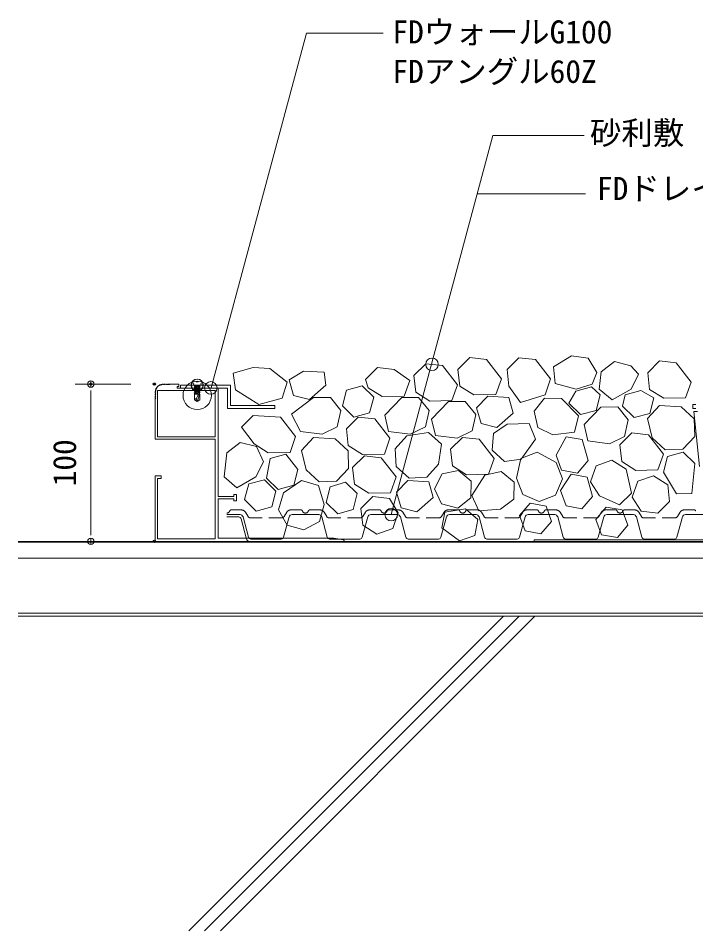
# Model space of a CAD drawing. Units: millimetres, scale not verified. Extents: x -1485 to 1485, y -1050 to 1050.
# Drawn here: x -846 to -416, y -416 to 164 of the extents above; entities that cross this region are included whole.
import ezdxf
from ezdxf.enums import TextEntityAlignment as Align

# ---------------------------------------------------------------- set-up
doc = ezdxf.new("R2010")
doc.units = ezdxf.units.MM
doc.header["$LTSCALE"] = 7
doc.header["$PDMODE"] = 32
doc.header["$PDSIZE"] = 1.4
doc.linetypes.add('DASHED1', pattern=[1.8, 1.2, -0.6])
for name, color, linetype, lineweight in [('0-0_0', 7, 'Continuous', 9), ('0-2_HATCH', 9, 'Continuous', 18), ('0-3_KUTAI', 3, 'Continuous', 18), ('0-4_BOUSUI', 1, 'Continuous', 18), ('0-5_KANAMONO_SCREW', 4, 'Continuous', 18), ('0-6_dannnetu', 6, 'Continuous', 18), ('0-7_KANAMONO', 4, 'Continuous', 18), ('0-8_MOJI', 7, 'Continuous', 18), ('0-9_ecom', 7, 'Continuous', 9), ('0-B_FD-L', 8, 'DASHED1', 18), ('0-D_00KANAMONO', 5, 'Continuous', 18)]:
    doc.layers.add(name, color=color, linetype=linetype, lineweight=lineweight)
doc.layers.add('0-1_DEFPOINTS', color=7, linetype='Continuous')
doc.layers.add('0-C_255', color=7, linetype='Continuous')
doc.styles.add('ＭＳ ゴシック', font='')
doc.styles.get('ＭＳ ゴシック').set_extended_font_data('MS Gothic')

# ---------------------------------------------------------------- blocks, each defined once
blk = doc.blocks.new('sd-n13')
at = {"layer": '0-5_KANAMONO_SCREW'}
for p, q in [((-3.75, 0), (3.75, 0)), ((-2.4, -0.5), (1.6, 0)), ((-2.4, -0.5), (-0.445, 0)), ((-1.9, -1), (2.009, 0)), ((-1.9, 0), (-1.9, -0.372)), ((-1.9, -1), (-2.4, -0.5)), ((-2.4, -1.7), (1.9, -0.6)), ((-2.4, -1.7), (2.4, -1.1)), ((-1.9, -2.2), (-2.4, -1.7)), ((-2.4, -2.9), (1.9, -1.8)), ((-2.4, -2.9), (2.4, -2.3)), ((-1.9, -3.4), (-2.4, -2.9)), ((-2.4, -4.1), (1.9, -3)), ((-2.4, -4.1), (2.4, -3.5)), ((-1.9, -4.6), (-2.4, -4.1)), ((-2.4, -5.3), (1.9, -4.2)), ((-2.4, -5.3), (2.4, -4.7)), ((-1.9, -5.8), (-2.4, -5.3)), ((-2.4, -6.5), (1.9, -5.4)), ((-2.4, -6.5), (2.4, -5.9)), ((-1.9, -7), (-2.4, -6.5)), ((2.15, -7), (-2.15, -7)), ((-2.15, -11.495), (-2.15, -7)), ((-1.9, -1), (-1.9, -1.572)), ((-1.9, -2.2), (2.4, -1.1)), ((-1.9, -2.2), (-1.9, -2.772)), ((-1.9, -3.4), (2.4, -2.3)), ((-1.9, -3.4), (-1.9, -3.972)), ((-1.9, -4.6), (2.4, -3.5)), ((-1.9, -4.6), (-1.9, -5.172)), ((-1.9, -5.8), (2.4, -4.7)), ((-1.9, -5.8), (-1.9, -6.372)), ((-1.9, -7), (2.4, -5.9)), ((0, -13), (2.15, -7)), ((1.9, -0.028), (1.9, -0.6)), ((2.4, -1.1), (1.9, -0.6)), ((1.9, -1.228), (1.9, -1.8)), ((2.4, -2.3), (1.9, -1.8)), ((1.9, -2.428), (1.9, -3)), ((2.4, -3.5), (1.9, -3)), ((1.9, -3.628), (1.9, -4.2)), ((2.4, -4.7), (1.9, -4.2)), ((1.9, -4.828), (1.9, -5.4)), ((2.4, -5.9), (1.9, -5.4)), ((1.9, -6.028), (1.9, -7)), ((2.15, -11.495), (2.15, -7)), ((0, -13), (-2.15, -11.495)), ((0, -13), (-0.635, -10.995)), ((0, -13), (2.15, -11.495))]:
    blk.add_line(p, q, dxfattribs=at)
blk.add_lwpolyline([(0.75, 3.175), (0.75, 2.675), (-0.75, 2.675), (-0.75, 3.175)], dxfattribs=at)
for centre, radius in [((0, -8.096), 11.296), ((0, -8.096), 11.296), ((-0.091, 0.076), 4.75), ((-3.75, 1), 1), ((0.091, 0.076), 4.75), ((3.75, 1), 1)]:
    blk.add_circle(centre, radius, dxfattribs=at)
for centre, radius, start, end in [((4.694, -11.742), 5.381, 118.2142, 172.01632), ((-1.206, -11.809), 0.995, 54.94761, 161.58289)]:
    blk.add_arc(centre, radius, start, end, dxfattribs=at)
blk = doc.blocks.new('1')
at = {"layer": '0-D_00KANAMONO'}
for p, q in [((751.491, 226.323), (751.524, 226.156)), ((751.893, 226.525), (751.726, 226.558)), ((752.129, 226.895), (752.132, 226.725)), ((752.559, 227.024), (752.401, 227.086)), ((752.855, 227.348), (752.829, 227.18)), ((753.302, 227.401), (753.157, 227.489)), ((753.65, 227.668), (753.595, 227.507)), ((754.099, 227.642), (753.971, 227.754)), ((754.488, 227.846), (754.406, 227.696)), ((754.926, 227.742), (754.819, 227.875)), ((755.452, 227.92), (755.211, 227.715)), ((755.952, 227.715), (755.711, 227.92)), ((756.452, 227.92), (756.211, 227.715)), ((756.952, 227.715), (756.711, 227.92)), ((757.452, 227.92), (757.211, 227.715)), ((757.952, 227.715), (757.711, 227.92)), ((758.452, 227.92), (758.211, 227.715)), ((758.952, 227.715), (758.711, 227.92)), ((759.452, 227.92), (759.211, 227.715)), ((750.334, 222.838), (750.129, 222.597)), ((750.129, 222.338), (750.334, 222.097)), ((750.334, 221.838), (750.129, 221.597)), ((750.129, 221.338), (750.334, 221.097)), ((750.334, 220.838), (750.129, 220.597)), ((750.174, 223.23), (750.307, 223.123)), ((750.353, 223.643), (750.203, 223.561)), ((750.295, 224.078), (750.407, 223.95)), ((750.542, 224.454), (750.381, 224.399)), ((750.56, 224.893), (750.648, 224.747)), ((750.869, 225.22), (750.701, 225.194)), ((750.963, 225.648), (751.025, 225.49)), ((751.324, 225.917), (751.154, 225.921)), ((750.129, 220.338), (750.334, 220.097)), ((750.334, 219.838), (750.129, 219.597)), ((750.129, 219.338), (750.334, 219.097)), ((750.334, 218.838), (750.129, 218.597)), ((750.082, 127.967), (869.582, 127.967))]:
    blk.add_line(p, q, dxfattribs=at)
for points in [[(869.663, 128.961), (863.582, 129.967), (790.082, 129.967), (790.082, 155.067), (800.082, 155.067), (800.082, 153.817), (801.782, 153.817), (801.782, 157.817), (800.082, 157.817), (800.082, 156.567), (790.082, 156.567), (790.082, 225.467), (764.082, 225.467), (764.082, 226.467), (765.082, 226.467), (765.082, 227.967), (759.582, 227.967)], [(750.082, 218.467), (750.082, 192.967), (788.082, 192.967), (788.082, 129.667), (751.582, 129.667), (751.582, 167.967), (753.782, 167.967), (753.782, 169.667), (750.082, 169.667), (750.082, 127.967)]]:
    blk.add_lwpolyline(points, dxfattribs=at)
blk.add_lwpolyline([(751.582, 223.967), (788.082, 223.967), (788.082, 194.467), (751.582, 194.467)], close=True, dxfattribs=at)
for centre, radius, start, end in [((751.688, 226.362), 0.2, 78.84705, 191.15295), ((751.932, 226.721), 0.2, 258.84705, 1.15295), ((752.328, 226.899), 0.2, 68.84705, 181.15295), ((752.632, 227.211), 0.2, 248.84705, 351.15295), ((753.053, 227.318), 0.2, 58.84705, 171.15295), ((753.406, 227.572), 0.2, 238.84705, 341.15295), ((753.839, 227.604), 0.2, 48.84705, 161.15295), ((754.231, 227.793), 0.2, 228.84705, 331.15295), ((754.663, 227.749), 0.2, 38.84705, 151.15295), ((755.082, 227.867), 0.2, 218.84705, 310.36125), ((755.582, 227.767), 0.2, 49.63875, 130.36125), ((756.082, 227.867), 0.2, 229.63875, 310.36125), ((756.582, 227.767), 0.2, 49.63875, 130.36125), ((757.082, 227.867), 0.2, 229.63875, 310.36125), ((757.582, 227.767), 0.2, 49.63875, 130.36125), ((758.082, 227.867), 0.2, 229.63875, 310.36125), ((758.582, 227.767), 0.2, 49.63875, 130.36125), ((759.082, 227.867), 0.2, 229.63875, 310.36125), ((759.582, 227.767), 0.2, 90, 130.36125), ((750.282, 222.467), 0.2, 139.63875, 220.36125), ((750.282, 221.467), 0.2, 139.63875, 220.36125), ((750.282, 220.467), 0.2, 139.63875, 220.36125), ((750.3, 223.386), 0.2, 118.84705, 231.15295), ((750.445, 224.21), 0.2, 108.84705, 221.15295), ((750.182, 222.967), 0.2, 319.63875, 51.15295), ((750.182, 221.967), 0.2, 319.63875, 40.36125), ((750.182, 220.967), 0.2, 319.63875, 40.36125), ((750.256, 223.818), 0.2, 298.84705, 41.15295), ((750.731, 224.996), 0.2, 98.84705, 211.15295), ((750.477, 224.643), 0.2, 288.84705, 31.15295), ((750.838, 225.417), 0.2, 278.84705, 21.15295), ((751.15, 225.721), 0.2, 88.84705, 201.15295), ((751.328, 226.117), 0.2, 268.84705, 11.15295), ((750.282, 219.467), 0.2, 139.63875, 220.36125), ((750.282, 218.467), 0.2, 139.63875, 180), ((750.182, 219.967), 0.2, 319.63875, 40.36125), ((750.182, 218.967), 0.2, 319.63875, 40.36125), ((869.582, 128.467), 0.5, 270, 80.60091)]:
    blk.add_arc(centre, radius, start, end, dxfattribs=at)
blk = doc.blocks.new('_Dot')
at = {"layer": '0-0_0'}
for p, q in [((-0.5, 0), (-1, 0)), ((0.25, 0), (-0.25, 0))]:
    blk.add_line(p, q, dxfattribs=at)
blk.add_circle((0, 0), 0.25, dxfattribs=at)
blk = doc.blocks.new('D3')
at = {"layer": '0-1_DEFPOINTS'}
for p in [(684.903, 981.799), (725.332, 981.799), (725.332, 881.799)]:
    blk.add_point(p, dxfattribs=at)
at = {"layer": '0-8_MOJI', "lineweight": 9}
for p, q in [((710.332, 981.799), (674.903, 981.799)), ((684.903, 889.799), (684.903, 973.799)), ((710.332, 881.799), (674.903, 881.799))]:
    blk.add_line(p, q, dxfattribs=at)
at = {"layer": '0-8_MOJI', "xscale": 8, "yscale": 8}
for p, rotation in [((684.903, 981.799), 90), ((684.903, 881.799), 270)]:
    blk.add_blockref('_Dot', p, dxfattribs=dict(at, rotation=rotation))
at = {"layer": '0-8_MOJI', "style": 'ＭＳ ゴシック'}
blk.add_text('100', height=14.66, rotation=90, dxfattribs=at).set_placement((679.903, 916.799), align=Align.BOTTOM_LEFT)

msp = doc.modelspace()

# ---------------------------------------------------------------- linework, layer by layer
at = {"layer": '0-2_HATCH'}
for p, q in [((-737.775, -415.801), (-537.775, -215.801)), ((-727.775, -415.801), (-527.775, -215.801)), ((-717.775, -415.801), (-517.775, -215.801))]:
    msp.add_line(p, q, dxfattribs=at)
at = {"layer": '0-3_KUTAI'}
msp.add_line((681.628, -215.801), (-846.223, -215.801), dxfattribs=at)
at = {"layer": '0-4_BOUSUI'}
for p, q in [((681.628, -168.201), (-846.223, -168.201)), ((681.628, -168.201), (-518.372, -168.201)), ((681.628, -168.801), (-846.223, -168.801)), ((681.628, -213.801), (-846.223, -213.801))]:
    msp.add_line(p, q, dxfattribs=at)
msp.add_lwpolyline([(-518.372, -167.201), (-268.372, -167.201), (-268.372, -168.201), (-518.372, -168.201)], close=True, dxfattribs=at)
at = {"layer": '0-6_dannnetu'}
msp.add_line((681.628, -178.801), (-846.223, -178.801), dxfattribs=at)
at = {"layer": '0-7_KANAMONO'}
msp.add_lwpolyline([(-683.155, -81.901), (-711.355, -81.901), (-711.355, -68.901), (-743.155, -68.901), (-743.155, -70.701), (-713.155, -70.701), (-713.155, -83.701), (-683.155, -83.701)], close=True, dxfattribs=at)
at = {"layer": '0-8_MOJI'}
for p, q in [((-723.503, -70.645), (-663.07, 154.897)), ((-663.07, 154.897), (-614.337, 154.897)), ((-609.168, -151.201), (-544.586, 89.819)), ((-544.586, 89.819), (-486.476, 89.819)), ((-554.509, 52.786), (-485.639, 52.786))]:
    msp.add_line(p, q, dxfattribs=at)
for centre in [(-583.25, -55.638), (-723.815, -70.645), (-609.168, -151.201)]:
    msp.add_circle(centre, 4, dxfattribs=at)
at = {"layer": '0-9_ecom', "color": 1, "lineweight": 18}
for points in [[(-559.273, -51.295), (-548.688, -52.491), (-539.147, -64.745), (-542.669, -74.798), (-556.602, -75.081), (-565.619, -69.41), (-566.808, -58.824)], [(-527.95, -51.421), (-517.365, -52.618), (-507.824, -64.871), (-511.346, -74.925), (-527.061, -79.913), (-534.296, -69.536), (-535.485, -58.95)], [(-483.932, -51.604), (-494.492, -50.209), (-505.993, -57.271), (-505.004, -67.877), (-491.552, -71.516), (-481.432, -68.192), (-478.438, -60.731)], [(-708.13, -71.811), (-693.395, -81.223), (-678.437, -77.046), (-675.29, -66.869), (-686.323, -58.357), (-696.944, -57.553), (-709.71, -61.277)], [(-617.903, -57.724), (-607.318, -58.921), (-597.419, -65.814), (-600.941, -75.867), (-614.874, -76.149), (-623.891, -70.478), (-625.438, -65.254)], [(-587.2, -55.227), (-576.615, -56.423), (-567.074, -68.677), (-570.596, -78.73), (-584.529, -79.012), (-593.547, -73.342), (-594.735, -62.756)], [(-467.16, -53.9), (-475.62, -60.374), (-476.984, -71.459), (-468.79, -78.266), (-456.699, -71.338), (-451.886, -61.835), (-456.825, -56.478)], [(-438.614, -53.439), (-428.029, -54.636), (-418.488, -66.89), (-422.01, -76.943), (-435.943, -77.225), (-444.96, -71.554), (-446.149, -60.969)], [(-661.173, -77.969), (-671.182, -75.445), (-674, -65.514), (-665.019, -59.896), (-651.705, -60.679), (-650.677, -68.822)], [(-640.227, -81.969), (-632.911, -89.252), (-622.947, -86.557), (-620.298, -76.581), (-627.613, -69.298), (-637.578, -71.992)], [(-496.186, -80.33), (-488.87, -87.613), (-478.905, -84.919), (-476.256, -74.942), (-481.872, -69.915), (-491.836, -72.609)], [(-462.116, -82.235), (-454.801, -89.518), (-444.836, -86.823), (-442.187, -76.847), (-450.528, -72.364), (-460.492, -75.058)], [(-647.826, -76.64), (-658.478, -76.709), (-672.608, -87.275), (-666.827, -98.252), (-653.003, -100.009), (-643.435, -95.326), (-641.131, -84.926)], [(-591.836, -76.64), (-602.488, -76.709), (-613.274, -87.882), (-610.838, -98.252), (-597.013, -100.009), (-587.446, -95.326), (-585.142, -84.926)], [(-562.109, -79.22), (-572.761, -79.288), (-583.547, -90.462), (-581.111, -100.832), (-567.286, -102.589), (-557.719, -97.906), (-555.415, -87.506)], [(-542.07, -95.819), (-552.079, -93.294), (-554.897, -83.364), (-547.707, -75.958), (-534.392, -76.741), (-531.574, -86.671)], [(-511.657, -77.191), (-501.005, -77.259), (-490.219, -88.433), (-492.656, -98.803), (-506.48, -100.56), (-516.048, -95.877), (-518.352, -85.477)], [(-465.176, -82.727), (-475.828, -82.795), (-486.614, -93.969), (-484.177, -104.339), (-470.353, -106.096), (-460.785, -101.413), (-458.481, -91.013)], [(-443.215, -102.342), (-446.275, -90.01), (-438.635, -81.828), (-424.771, -82.588), (-416.589, -90.228), (-416.205, -101.415), (-423.845, -109.598), (-435.033, -109.981)], [(-696.892, -88.12), (-679.448, -89.317), (-669.907, -101.57), (-673.429, -111.624), (-687.362, -111.906), (-696.379, -106.235), (-704.427, -95.649)], [(-630.076, -89.178), (-619.492, -90.375), (-609.951, -102.628), (-613.473, -112.681), (-627.406, -112.964), (-636.423, -107.293), (-637.612, -96.707)], [(-537.082, -117.493), (-526.557, -115.848), (-517.545, -103.2), (-521.491, -93.305), (-535.423, -93.615), (-544.192, -99.664), (-544.93, -110.29)], [(-663.232, -122.729), (-666.292, -110.398), (-658.652, -102.216), (-644.788, -102.976), (-636.606, -110.615), (-636.223, -121.803), (-643.862, -129.985), (-655.05, -130.369)], [(-579.056, -119.016), (-577.147, -106.454), (-585.509, -99.012), (-599.244, -101.048), (-606.686, -109.411), (-606.036, -120.586), (-597.674, -128.028), (-586.499, -127.378)], [(-563.928, -102.049), (-553.343, -103.246), (-543.802, -115.5), (-547.324, -125.553), (-561.257, -125.835), (-570.274, -120.164), (-571.463, -109.579)], [(-484.074, -116.828), (-490.686, -124.754), (-500.857, -122.991), (-504.415, -113.302), (-497.941, -101.641), (-487.77, -103.404)], [(-456.295, -99.251), (-445.711, -100.448), (-436.17, -112.702), (-439.692, -122.755), (-453.625, -123.037), (-462.642, -117.366), (-463.831, -106.781)], [(-705.097, -105.361), (-713.556, -111.834), (-715.431, -127.251), (-707.237, -134.058), (-695.146, -127.129), (-690.333, -117.627), (-694.761, -107.939)], [(-668.615, -122.412), (-671.14, -132.421), (-681.07, -135.239), (-688.476, -128.048), (-686.164, -115.498), (-676.233, -112.68)], [(-626.152, -113.801), (-615.568, -114.998), (-606.027, -127.252), (-609.549, -137.305), (-623.481, -137.587), (-632.499, -131.916), (-633.687, -121.331)], [(-529.463, -127.92), (-526.877, -115.48), (-516.446, -111.416), (-504.281, -118.109), (-500.217, -128.539), (-504.719, -138.788), (-515.15, -142.852), (-525.399, -138.35)], [(-436.142, -124.14), (-427.913, -137.977), (-418.006, -137.825), (-416.213, -118.752), (-423.529, -111.469), (-433.493, -114.163)], [(-468.827, -116.662), (-459.806, -122.327), (-456.517, -137.505), (-464.047, -145.039), (-476.727, -139.256), (-482.396, -130.238), (-478.881, -120.182)], [(-566.447, -123.064), (-576.876, -125.233), (-581.683, -134.739), (-577.249, -144.424), (-566.912, -146.995), (-558.456, -140.517), (-558.249, -129.866)], [(-539.21, -123.839), (-549.639, -126.008), (-558.008, -139.09), (-553.574, -148.775), (-539.674, -147.77), (-531.219, -141.292), (-531.012, -130.641)], [(-501.487, -135.868), (-498.05, -145.601), (-487.902, -147.491), (-481.191, -139.647), (-484.652, -127.364), (-494.8, -125.474)], [(-442.447, -126.502), (-433.426, -132.167), (-432.231, -142.752), (-439.761, -150.286), (-450.346, -149.096), (-456.016, -140.078), (-452.5, -130.023)], [(-702.391, -141.662), (-695.075, -148.944), (-685.111, -146.25), (-682.462, -136.273), (-689.777, -128.991), (-699.742, -131.685)], [(-651.737, -144.77), (-655.46, -132.622), (-666.221, -129.538), (-677.717, -137.325), (-680.801, -148.086), (-675.372, -157.876), (-664.611, -160.96), (-654.821, -155.531)], [(-630.736, -137.837), (-633.261, -147.846), (-643.191, -150.665), (-650.597, -143.474), (-648.072, -133.465), (-638.142, -130.647)], [(-592.908, -149.459), (-602.917, -146.935), (-605.735, -137.004), (-598.545, -129.599), (-585.23, -130.381), (-582.412, -140.312)], [(-620.916, -139.737), (-610.332, -140.934), (-604.668, -149.956), (-608.19, -160.009), (-618.245, -163.523), (-627.263, -157.852), (-628.451, -147.267)], [(-527.544, -151.683), (-524.107, -161.417), (-513.959, -163.306), (-507.248, -155.463), (-510.686, -145.73), (-520.834, -143.84)], [(-565.766, -167.83), (-556.032, -164.392), (-554.143, -154.244), (-561.986, -147.534), (-575.171, -149.542), (-577.061, -159.69)], [(-458.795, -157.831), (-465.408, -165.757), (-475.578, -163.994), (-479.137, -154.305), (-472.525, -146.378), (-462.354, -148.141)]]:
    msp.add_lwpolyline(points, close=True, dxfattribs=at)
at = {"layer": '0-9_ecom'}
for points in [[(-415.493, -83.701), (-417.372, -83.701), (-417.372, -81.201), (-415.493, -81.201)], [(-413.188, -120.677), (-416.895, -85.701), (-414.381, -85.701)]]:
    msp.add_lwpolyline(points, dxfattribs=at)
at = {"layer": '0-B_FD-L'}
for p, q in [((-704.411, -148.201), (-710.884, -148.201)), ((-700.149, -152.473), (-701.838, -149.657)), ((-675.586, -149.657), (-677.275, -152.473)), ((-666.541, -148.201), (-673.014, -148.201)), ((-654.411, -148.201), (-660.884, -148.201)), ((-650.149, -152.473), (-651.838, -149.657)), ((-625.586, -149.657), (-627.275, -152.473)), ((-616.541, -148.201), (-623.014, -148.201)), ((-604.411, -148.201), (-610.884, -148.201)), ((-600.149, -152.473), (-601.838, -149.657)), ((-575.586, -149.657), (-577.275, -152.473)), ((-566.541, -148.201), (-573.014, -148.201)), ((-554.411, -148.201), (-560.884, -148.201)), ((-550.149, -152.473), (-551.838, -149.657)), ((-525.586, -149.657), (-527.275, -152.473)), ((-516.541, -148.201), (-523.014, -148.201)), ((-504.411, -148.201), (-510.884, -148.201)), ((-500.149, -152.473), (-501.838, -149.657)), ((-475.586, -149.657), (-477.275, -152.473)), ((-466.541, -148.201), (-473.014, -148.201)), ((-454.411, -148.201), (-460.884, -148.201)), ((-450.149, -152.473), (-451.838, -149.657)), ((-425.586, -149.657), (-427.275, -152.473)), ((-416.541, -148.201), (-423.014, -148.201)), ((-678.562, -153.201), (-698.863, -153.201)), ((-628.562, -153.201), (-648.863, -153.201)), ((-578.562, -153.201), (-598.863, -153.201)), ((-528.562, -153.201), (-548.863, -153.201)), ((-478.562, -153.201), (-498.863, -153.201)), ((-428.562, -153.201), (-448.863, -153.201))]:
    msp.add_line(p, q, dxfattribs=at)
at = {"layer": '0-B_FD-L', "linetype": 'Continuous'}
for p, q in [((-705.247, -151.201), (-713.712, -151.201)), ((-706.014, -152.701), (-713.712, -152.701)), ((-701.107, -166.718), (-704.565, -153.813)), ((-699.857, -165.589), (-703.315, -152.683)), ((-674.109, -152.683), (-677.568, -165.589)), ((-649.857, -165.589), (-653.315, -152.683)), ((-624.109, -152.683), (-627.568, -165.589)), ((-599.857, -165.589), (-603.315, -152.683)), ((-574.109, -152.683), (-577.568, -165.589)), ((-549.857, -165.589), (-553.315, -152.683)), ((-524.109, -152.683), (-527.568, -165.589)), ((-499.857, -165.589), (-503.315, -152.683)), ((-474.109, -152.683), (-477.568, -165.589)), ((-449.857, -165.589), (-453.315, -152.683)), ((-424.109, -152.683), (-427.568, -165.589)), ((-679.016, -166.701), (-698.408, -166.701)), ((-629.016, -166.701), (-648.408, -166.701)), ((-579.016, -166.701), (-598.408, -166.701)), ((-529.016, -166.701), (-548.408, -166.701)), ((-479.016, -166.701), (-498.408, -166.701)), ((-429.016, -166.701), (-448.408, -166.701))]:
    msp.add_line(p, q, dxfattribs=at)
for points in [[(-655.247, -151.201), (-663.712, -151.201), (-672.178, -151.201)], [(-605.247, -151.201), (-613.712, -151.201), (-622.178, -151.201)], [(-555.247, -151.201), (-563.712, -151.201), (-572.178, -151.201)], [(-505.247, -151.201), (-513.712, -151.201), (-522.178, -151.201)], [(-455.247, -151.201), (-463.712, -151.201), (-472.178, -151.201)], [(-405.247, -151.201), (-413.712, -151.201), (-422.178, -151.201)]]:
    msp.add_lwpolyline(points, dxfattribs=at)
at = {"layer": '0-B_FD-L'}
for centre, radius, start, end in [((-713.712, -148.201), 2, 270, 340.52878), ((-710.884, -149.201), 1, 90, 160.52878), ((-704.411, -151.201), 3, 30.96376, 90), ((-673.014, -151.201), 3, 90, 149.03624), ((-666.541, -149.201), 1, 19.47122, 90), ((-663.712, -148.201), 2, 199.47122, 270), ((-663.712, -148.201), 2, 270, 340.52878), ((-660.884, -149.201), 1, 90, 160.52878), ((-654.411, -151.201), 3, 30.96376, 90), ((-623.014, -151.201), 3, 90, 149.03624), ((-616.541, -149.201), 1, 19.47122, 90), ((-613.712, -148.201), 2, 199.47122, 270), ((-613.712, -148.201), 2, 270, 340.52878), ((-610.884, -149.201), 1, 90, 160.52878), ((-604.411, -151.201), 3, 30.96376, 90), ((-573.014, -151.201), 3, 90, 149.03624), ((-566.541, -149.201), 1, 19.47122, 90), ((-563.712, -148.201), 2, 199.47122, 270), ((-563.712, -148.201), 2, 270, 340.52878), ((-560.884, -149.201), 1, 90, 160.52878), ((-554.411, -151.201), 3, 30.96376, 90), ((-523.014, -151.201), 3, 90, 149.03624), ((-516.541, -149.201), 1, 19.47122, 90), ((-513.712, -148.201), 2, 199.47122, 270), ((-513.712, -148.201), 2, 270, 340.52878), ((-510.884, -149.201), 1, 90, 160.52878), ((-504.411, -151.201), 3, 30.96376, 90), ((-473.014, -151.201), 3, 90, 149.03624), ((-466.541, -149.201), 1, 19.47122, 90), ((-463.712, -148.201), 2, 199.47122, 270), ((-463.712, -148.201), 2, 270, 340.52878), ((-460.884, -149.201), 1, 90, 160.52878), ((-454.411, -151.201), 3, 30.96376, 90), ((-423.014, -151.201), 3, 90, 149.03624), ((-416.541, -149.201), 1, 19.47122, 90), ((-698.863, -151.701), 1.5, 210.96376, 270), ((-678.562, -151.701), 1.5, 270, 329.03624), ((-648.863, -151.701), 1.5, 210.96376, 270), ((-628.562, -151.701), 1.5, 270, 329.03624), ((-598.863, -151.701), 1.5, 210.96376, 270), ((-578.562, -151.701), 1.5, 270, 329.03624), ((-548.863, -151.701), 1.5, 210.96376, 270), ((-528.562, -151.701), 1.5, 270, 329.03624), ((-498.863, -151.701), 1.5, 210.96376, 270), ((-478.562, -151.701), 1.5, 270, 329.03624), ((-448.863, -151.701), 1.5, 210.96376, 270), ((-428.562, -151.701), 1.5, 270, 329.03624)]:
    msp.add_arc(centre, radius, start, end, dxfattribs=at)
at = {"layer": '0-B_FD-L', "linetype": 'Continuous'}
for centre, radius, start, end in [((-706.014, -154.201), 1.5, 15, 90), ((-705.247, -153.201), 2, 15, 90), ((-672.178, -153.201), 2, 90, 165), ((-655.247, -153.201), 2, 15, 90), ((-622.178, -153.201), 2, 90, 165), ((-605.247, -153.201), 2, 15, 90), ((-572.178, -153.201), 2, 90, 165), ((-555.247, -153.201), 2, 15, 90), ((-522.178, -153.201), 2, 90, 165), ((-505.247, -153.201), 2, 15, 90), ((-472.178, -153.201), 2, 90, 165), ((-455.247, -153.201), 2, 15, 90), ((-422.178, -153.201), 2, 90, 165), ((-699.175, -166.201), 2, 195, 270), ((-698.408, -165.201), 1.5, 195, 270), ((-679.016, -165.201), 1.5, 270, 345), ((-648.408, -165.201), 1.5, 195, 270), ((-629.016, -165.201), 1.5, 270, 345), ((-598.408, -165.201), 1.5, 195, 270), ((-579.016, -165.201), 1.5, 270, 345), ((-548.408, -165.201), 1.5, 195, 270), ((-529.016, -165.201), 1.5, 270, 345), ((-498.408, -165.201), 1.5, 195, 270), ((-479.016, -165.201), 1.5, 270, 345), ((-448.408, -165.201), 1.5, 195, 270), ((-429.016, -165.201), 1.5, 270, 345)]:
    msp.add_arc(centre, radius, start, end, dxfattribs=at)

# ---------------------------------------------------------------- block references
at = {"layer": '0-5_KANAMONO_SCREW', "xscale": 0.8, "yscale": 0.8}
msp.add_blockref('sd-n13', (-732.466, -68.901), dxfattribs=at)
at = {"layer": '0-8_MOJI'}
msp.add_blockref('D3', (-1485, -1050), dxfattribs=at)
at = {"layer": '0-C_255'}
msp.add_blockref('1', (-1509.25, -296.168), dxfattribs=at)

# ---------------------------------------------------------------- texts
at = {"layer": '0-8_MOJI', "style": 'ＭＳ ゴシック'}
for s, p in [('FDウォールG100', (-608.403, 144.025)), ('FDアングル60Z', (-608.403, 118.931)), ('砂利敷', (-482.846, 79.819)), ('FDドレインLN t20', (-478.389, 44.448))]:
    msp.add_text(s, height=14.66, dxfattribs=at).set_placement(p, align=Align.BOTTOM_LEFT)

doc.saveas('drawing.dxf')
